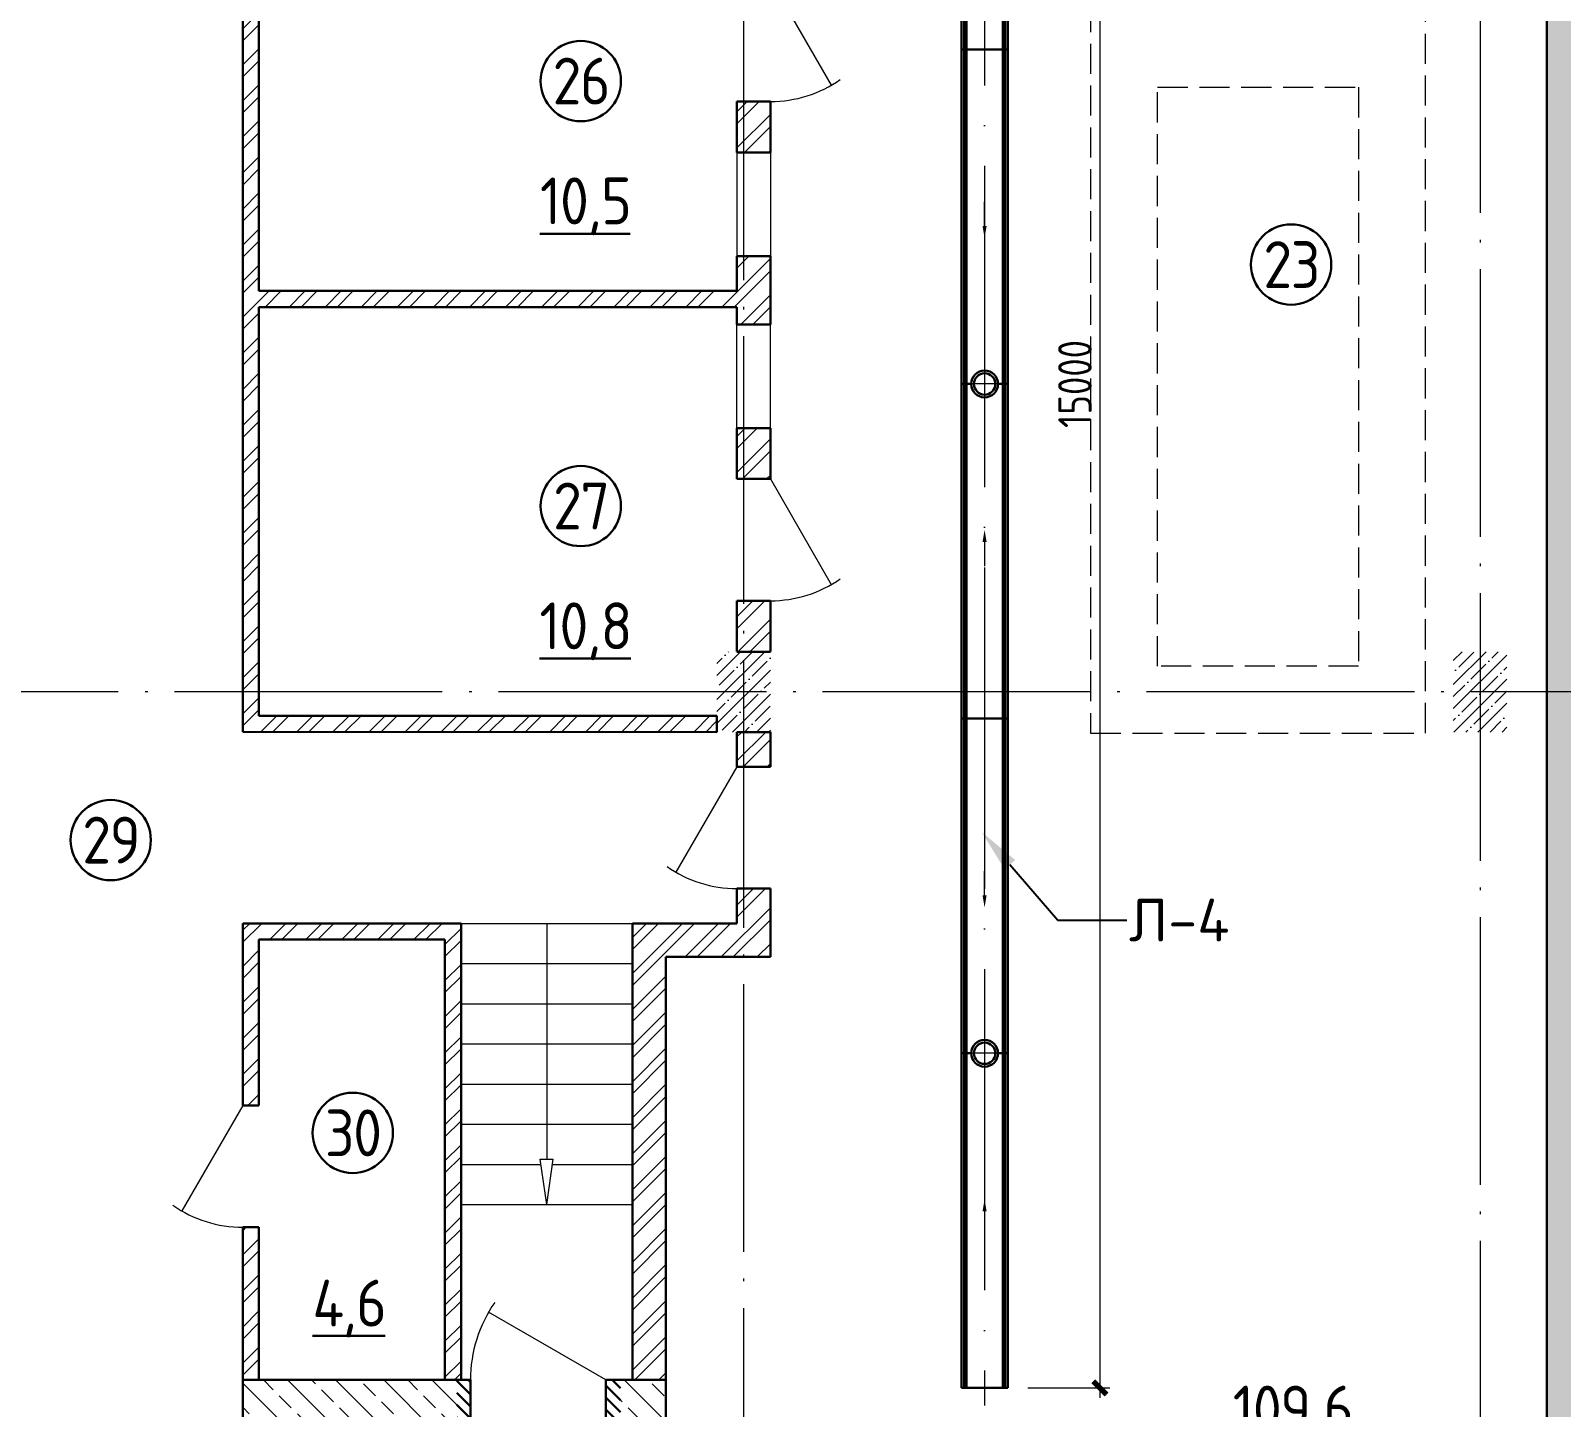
# Model space of a CAD drawing. Extents: x -965262 to 1142518, y -357520 to 71675.
# Drawn here: x -26802 to -15370, y -216497 to -206212 of the extents above; entities that cross this region are included whole.
import ezdxf
from ezdxf import colors
from ezdxf.entities.mleader import LeaderData, LeaderLine
from ezdxf.math import Vec2, Vec3

# ---------------------------------------------------------------- set-up
doc = ezdxf.new("R2010")
doc.units = 0
doc.header["$LTSCALE"] = 10
for name, pattern in [('ACAD_ISO04W100', [30, 24, -3, 0, -3]), ('AM_DIN_F_W050x2', [3.125, 2.25, -0.875]), ('DOTE', [2.42, 2, -0.2, 0.02, -0.2])]:
    doc.linetypes.add(name, pattern=pattern)
doc.layers.get('0').update_dxf_attribs({"linetype": 'CONTINUOUS', "lineweight": 30})
doc.layers.get('Defpoints').update_dxf_attribs({"linetype": 'CONTINUOUS'})
doc.layers.add('DOTE', color=7, linetype='DOTE', lineweight=9)
doc.layers.add('Полы_лотки', color=7, linetype='CONTINUOUS', lineweight=30)
doc.styles.add('GOST-2.304_Type-B', font='isocpeur.ttf', dxfattribs={"width": 0.9})
doc.styles.get("Standard").update_dxf_attribs({"font": 'isocpeur.ttf', "height": 300})
doc.styles.add('ГОСТ 2м', font='isocpeur.ttf', dxfattribs={"width": 0.8, "height": 250})
doc.dimstyles.new('ГОСТ 2м', dxfattribs={"dimtxt": 250, "dimasz": 100, "dimexe": 75, "dimexo": 150, "dimgap": 62.5, "dimtad": 1, "dimdec": 0, "dimtxsty": 'ГОСТ 2м', "dimblk": 'ARCHTICK', "dimcen": 150, "dimdle": 75, "dimclrd": 256, "dimclre": 256, "dimclrt": 256, "dimadec": 0, "dimazin": 0, "dimtfac": 1, "dimtdec": 0, "dimtmove": 0, "dimatfit": 3, "dimldrblk": 'OBLIQUE', "dimfxl": 1, "dimlwd": 15, "dimlwe": 15, "dimarcsym": 0})
pattern_1 = [(45, (-49229.33, -272886.6), (-89.80256, 89.80256), []), (45, (-49139.53, -272886.6), (-89.80256, 89.80256), [158.75, -31.75, 0, -31.75])]

# ---------------------------------------------------------------- blocks, each defined once
blk = doc.blocks.new('_ArchTick')
at = {"color": 0, "linetype": 'ByBlock', "lineweight": 0, "const_width": 0.4}
blk.add_lwpolyline([(-0.5, -0.5), (0.5, 0.5)], dxfattribs=at)
blk = doc.blocks.new('*D1477')
at = {"lineweight": 15, "transparency": 16777216}
for p, q in [((-18816, -201277), (-18816, -216427)), ((-19355, -201352), (-18741, -201352)), ((-19355, -216352), (-18741, -216352))]:
    blk.add_line(p, q, dxfattribs=at)
at = {"layer": 'Defpoints', "color": 0, "lineweight": 15, "transparency": 16777216}
for p in [(-19505, -201352, -11610), (-19505, -216352, -11610), (-18816, -216352)]:
    blk.add_point(p, dxfattribs=at)
at = {"lineweight": 15, "transparency": 16777216, "xscale": 100, "yscale": 100, "zscale": 100}
for p, rotation in [((-18816, -201352), 90), ((-18816, -216352), 270)]:
    blk.add_blockref('_ArchTick', p, dxfattribs=dict(at, rotation=rotation))
at = {"lineweight": 15, "transparency": 16777216, "insert": (-19003, -208852), "char_height": 250, "attachment_point": 5, "rotation": 90, "style": 'ГОСТ 2м'}
blk.add_mtext('15000', dxfattribs=at)
blk = doc.blocks.new('_Oblique')
at = {"color": 0, "linetype": 'ByBlock', "lineweight": -2}
blk.add_line((-0.5, -0.5), (0.5, 0.5), dxfattribs=at)

msp = doc.modelspace()

# ---------------------------------------------------------------- hatches: boundary and pattern name
at = {"lineweight": 15}
h = msp.add_hatch(dxfattribs=at)
h.set_pattern_fill('ANSI35', scale=40, style=0)
h.set_pattern_definition([(45, (-3068349.36, -168260.28), (-179.605122, 179.605122), []), (45, (-3068169.76, -168260.28), (-179.605122, 179.605122), [317.5, -63.5, 0, -63.5])])
h.paths.add_polyline_path([(-5347.4, -223302.1), (-5500.6, -223302.1), (-7657.4, -223307.6), (-7657.4, -223702.1), (-5347.4, -223702.1)])
h.paths.add_polyline_path([(-14487.4, -223702.1), (-15477.4, -223702.1), (-15477.4, -198602.1), (-14397.1, -198602.1), (-14397.1, -199002.1), (-15097.4, -199002.1), (-15097.4, -223302.1), (-14487.4, -223302.1)])
h.paths.add_polyline_path([(-13487.4, -223702.1), (-11347.4, -223702.1), (-11347.4, -223302.1), (-13487.4, -223302.1)])
h.paths.add_polyline_path([(-9547.4, -223707.6), (-8657.4, -223702.1), (-8657.4, -223302.1), (-9547.4, -223307.6)])
h.paths.add_polyline_path([(-3547.4, -223702.1), (-3547.4, -223302.1), (-2797.4, -223302.1), (-2797.4, -222552.3), (-2397.4, -222552.3), (-2397.4, -223701.7), (-3547.4, -223702.1)])
h.paths.add_polyline_path([(-2797.4, -220752.1), (-2397.4, -220752.1), (-2397.4, -219552.1), (-2797.4, -219552.1)])
h.paths.add_polyline_path([(-2797.4, -217752.3), (-2397.4, -217752.3), (-2397.4, -216552.3), (-2797.4, -216552.3)])
h.paths.add_polyline_path([(-2797.4, -214752.3), (-2397.4, -214752.3), (-2397.4, -213552.3), (-2797.4, -213552.3)])
h.paths.add_polyline_path([(-2797.4, -211752.3), (-2397.4, -211752.3), (-2397.4, -210552.3), (-2797.4, -210552.3)])
h.paths.add_polyline_path([(-2797.4, -208752.1), (-2397.4, -208752.1), (-2397.4, -207552.1), (-2797.4, -207552.1)])
h.paths.add_polyline_path([(-2797.4, -205752.1), (-2397.4, -205752.1), (-2397.4, -204552.1), (-2797.4, -204552.1)])
h.paths.add_polyline_path([(-2797.4, -202752.1), (-2397.4, -202752.1), (-2397.4, -201552.1), (-2797.4, -201552.1)])
h.paths.add_polyline_path([(-2797.4, -199752.3), (-2797.4, -199002.1), (-3548.2, -199002.1), (-3547.4, -198602.1), (-2397.4, -198602.1), (-2397.4, -199752.1), (-2797.4, -199752.1)])
h.paths.add_polyline_path([(-6548.2, -199002.1), (-5348.2, -199002.1), (-5348.2, -198602.1), (-6548.2, -198602.1)])
h.paths.add_polyline_path([(-13497.1, -198997.6), (-8347.4, -198997.6), (-8347.4, -198602.1), (-13497.1, -198602.1)])
h = msp.add_hatch(dxfattribs=at)
h.set_pattern_fill('ANSI32', scale=20)
h.set_pattern_definition([(45, (-26326.46, -199225.07), (-134.7038, 134.7038), []), (45, (-26236.65, -199225.07), (-134.7038, 134.7038), [])])
h.paths.add_polyline_path([(-26257.4, -199152.1), (-26377.4, -199152.1), (-26377.4, -199402.1), (-26257.4, -199402.1)], flags=17)
h.paths.add_polyline_path([(-25347.4, -199152.1), (-25467.4, -199152.1), (-25467.4, -199402.1), (-25347.4, -199402.1)])
h.paths.add_polyline_path([(-21277.4, -212621.9), (-21477.4, -212621.9), (-21477.4, -213132.1), (-21277.4, -213132.1)])
h.paths.add_polyline_path([(-21477.4, -212621.9), (-21527.4, -212621.9), (-21527.4, -212882.1), (-22307.4, -212882.1), (-22307.4, -216292.1), (-22057.4, -216292.1), (-22057.4, -213132.1), (-21477.4, -213132.1)])
h.paths.add_polyline_path([(-21277.4, -211452.1), (-21477.4, -211452.1), (-21477.4, -211711.9), (-21277.4, -211711.9)])
h.paths.add_polyline_path([(-27527.4, -216851.7), (-27527.4, -216471.7), (-27277.4, -216471.7), (-27277.4, -216852.1), (-27527.4, -216852.1)])
h.paths.add_polyline_path([(-27527.4, -215051.7), (-27527.4, -213251.7), (-27277.4, -213251.7), (-27277.4, -215051.7)])
h.paths.add_polyline_path([(-27527.4, -211831.7), (-27527.4, -211452.1), (-27277.4, -211452.1), (-27277.4, -211831.7)])
h.paths.add_polyline_path([(-27527.4, -210852.1), (-27527.4, -210471.7), (-27277.4, -210471.7), (-27277.4, -210852.1), (-27527.4, -210851.7)])
h.paths.add_polyline_path([(-27527.4, -209051.7), (-27527.4, -208541.7), (-27277.4, -208541.7), (-27277.4, -209051.7)])
h.paths.add_polyline_path([(-27527.4, -207121.7), (-27527.4, -206741.7), (-27277.4, -206741.7), (-27277.4, -207121.7)])
h.paths.add_polyline_path([(-27527.4, -205831.7), (-27527.4, -205452.1), (-27277.4, -205452.1), (-27277.4, -205831.7)])
h.paths.add_polyline_path([(-27527.4, -204852.1), (-27527.4, -204471.7), (-27277.4, -204471.7), (-27277.4, -204852.1)])
h.paths.add_polyline_path([(-27527.4, -203436.7), (-27527.4, -203056.7), (-27277.4, -203056.7), (-27277.4, -203436.7)])
h.paths.add_polyline_path([(-27527.4, -202021.7), (-27527.4, -201642.1), (-27277.4, -201642.1), (-27277.4, -202021.7)])
h.paths.add_polyline_path([(-27527.4, -200132.1), (-27527.4, -199752.1), (-27277.4, -199752.5), (-27277.4, -200132.1)])
h.paths.add_polyline_path([(-27277.4, -199402.1), (-27277.4, -199152.1), (-26257.4, -199152.1), (-26257.4, -199402.1)])
h.paths.add_polyline_path([(-25347.4, -199152.1), (-21677.4, -199152.1), (-21677.4, -199402.1), (-25097.4, -199402.1), (-25097.4, -200131.7), (-25217.4, -200131.7), (-25217.4, -199402.1), (-25347.4, -199402.1)])
h.paths.add_polyline_path([(-21527.4, -200132.1), (-21527.4, -199752.1), (-21277.4, -199752.1), (-21277.4, -200132.1)])
h.paths.add_polyline_path([(-25217.4, -202021.7), (-25217.4, -201641.7), (-25097.4, -201641.7), (-25097.4, -202021.7)])
h.paths.add_polyline_path([(-21527.4, -202022.1), (-21527.4, -201642.1), (-21277.4, -201642.1), (-21277.4, -202022.1)])
h.paths.add_polyline_path([(-21527.4, -203437.1), (-21527.4, -203057.1), (-21277.4, -203057.1), (-21277.4, -203437.1)])
h.paths.add_polyline_path([(-25217.4, -203436.7), (-25217.4, -203056.7), (-25097.4, -203056.7), (-25097.4, -203436.7)])
h.paths.add_polyline_path([(-21677.4, -211452.1), (-25217.4, -211451.7), (-25217.4, -204471.7), (-25097.4, -204471.7), (-25097.4, -205092.1), (-21677.4, -205092.1), (-21677.4, -205212.1), (-25097.4, -205212.1), (-25097.4, -208157.1), (-21527.4, -208157.1), (-21527.4, -207896.7), (-21277.4, -207896.7), (-21277.4, -208406.7), (-21527.4, -208406.7), (-21527.3, -208277.1), (-25097.4, -208277.1), (-25097.4, -211331.7), (-21677.4, -211331.7), (-21677.4, -211451.7)])
h.paths.add_polyline_path([(-21527.4, -204852.1), (-21527.4, -204471.7), (-21277.4, -204471.7), (-21277.4, -204851.7)])
h.paths.add_polyline_path([(-21527.4, -205832.1), (-21527.4, -205452.1), (-21277.4, -205452.1), (-21277.4, -205832.1)], flags=17)
h.paths.add_polyline_path([(-21527.4, -207122.1), (-21527.4, -206742.1), (-21277.4, -206742.1), (-21277.4, -207122.1)], flags=17)
h.paths.add_polyline_path([(-21527.4, -209561.7), (-21527.4, -209181.7), (-21277.4, -209181.7), (-21277.4, -209561.7)])
h.paths.add_polyline_path([(-21527.4, -210852.1), (-21527.4, -210471.7), (-21277.4, -210471.7), (-21277.4, -210852.1)], flags=17)
h.paths.add_polyline_path([(-25217.4, -214242.1), (-25217.4, -212882.1), (-23587.4, -212882.1), (-23587.4, -216292.1), (-23707.4, -216292.1), (-23707.4, -213002.1), (-25097.4, -213002.1), (-25097.4, -214242.1)])
h.paths.add_polyline_path([(-25217.4, -216292.1), (-25217.4, -215152.1), (-25097.4, -215152.1), (-25097.4, -216292.1)], flags=17)
h.paths.add_polyline_path([(-21527.4, -211711.9), (-21477.4, -211711.9), (-21477.4, -211452.1), (-21527.4, -211452.1)])
h = msp.add_hatch(dxfattribs=at)
h.set_pattern_fill('ANSI35', scale=20, style=0)
h.set_pattern_definition(pattern_1)
h.paths.add_polyline_path([(-21277.4, -210852.1), (-21677.4, -210852.1), (-21677.4, -211452.1), (-21277.4, -211452.1)])
h = msp.add_hatch(dxfattribs=at)
h.set_pattern_fill('ANSI35', scale=20, style=0)
h.set_pattern_definition(pattern_1)
h.paths.add_polyline_path([(-15777.4, -210852.1), (-16177.4, -210852.1), (-16177.4, -211452.1), (-15777.4, -211452.1)])
h = msp.add_hatch(dxfattribs=at)
h.set_pattern_fill('ANSI33', scale=40, angle=90)
h.set_pattern_definition([(135, (-488505.78, -304776.27), (-179.60512, -179.60512), []), (135, (-488505.78, -304596.67), (-179.60512, -179.60512), [127, -63.5])])
h.paths.add_polyline_path([(-22437.4, -216292.1), (-22507.4, -216292.1), (-22507.4, -216672.1), (-22437.4, -216672.1)], flags=17)
h.paths.add_polyline_path([(-23517.4, -216292.1), (-23587.4, -216292.1), (-23587.4, -216672.1), (-23517.4, -216672.1)], flags=17)
h.paths.add_polyline_path([(-25217.4, -222342.1), (-25217.4, -216292.1), (-23587.4, -216292.1), (-23587.4, -216672.1), (-24837.4, -216672.1), (-24837.4, -221962.1), (-22437.4, -221962.1), (-22437.4, -216292.1), (-22057.4, -216292.1), (-22057.4, -222342.1)])
h = msp.add_hatch()
h.set_pattern_fill('ANSI31', scale=20, angle=-90)
h.set_pattern_definition([(315, (-106403.13, 428918.52), (44.9012806, 44.9012806), [])])
h.paths.add_polyline_path([(-23518, -216372.8), (-23518, -216672.8), (-23618, -216672.8), (-23618, -216372.8)])
h.paths.add_polyline_path([(-23518, -216292.8), (-23518, -216372.8), (-23618, -216372.8), (-23618, -216292.8)])
h = msp.add_hatch()
h.set_pattern_fill('ANSI31', scale=20, angle=-90)
h.set_pattern_definition([(315, (-106403.13, 428918.52), (44.9012806, 44.9012806), [])])
h.paths.add_polyline_path([(-22397.8, -216372.4), (-22397.8, -216672.4), (-22507.4, -216672.1), (-22507.4, -216372.4)])
h.paths.add_polyline_path([(-22397.8, -216292.4), (-22397.8, -216372.4), (-22507.4, -216372.4), (-22507.4, -216292.1)])

# ---------------------------------------------------------------- linework, layer by layer
at = {"color": 7, "extrusion": (0, 0, -1)}
msp.add_line((-15477.4, -223752.1, -1451.3), (-15477.4, -198602.1, -3259.8), dxfattribs=at)
at = {"color": 7}
for p, q in [((-25217.4, -209931.9, -1451.3), (-25217.4, -204471.7, -3259.8)), ((-25097.4, -208157.1, -1451.3), (-25097.4, -205212.1, -1451.3)), ((-21527.4, -206742.1, -3259.8), (-21527.4, -207122.1, -3259.8)), ((-21277.4, -206742.1, -3259.8), (-21277.4, -207122.1, -3259.8)), ((-21527.4, -207896.7, -1451.3), (-21527.4, -208157.1, -1451.3)), ((-21527.4, -207896.7, -1451.3), (-21277.4, -207896.7, -1451.3)), ((-21277.4, -208406.7, -1451.3), (-21277.4, -207896.7, -1451.3)), ((-21527.4, -208157.1, -1451.3), (-25097.4, -208157.1, -1451.3)), ((-25097.4, -211331.7, -1451.3), (-25097.4, -208277.1, -1451.3)), ((-21527.4, -208277.1, -1451.3), (-25097.4, -208277.1, -1451.3)), ((-21527.3, -208406.7, -1451.3), (-21527.3, -208277.1, -1451.3)), ((-21527.4, -208406.7, -1451.3), (-21277.4, -208406.7, -1451.3)), ((-21527.4, -209181.7, -1451.3), (-21277.4, -209181.7, -1451.3)), ((-21527.4, -209561.7, -1451.3), (-21527.4, -209181.7, -1451.3)), ((-21277.4, -209561.7, -1451.3), (-21277.4, -209181.7, -1451.3)), ((-21527.4, -209561.7, -1451.3), (-21277.4, -209561.7, -1451.3)), ((-25217.4, -211451.7, -1451.3), (-25217.4, -209931.9, -1451.3)), ((-21527.4, -210471.7, -1451.3), (-21277.4, -210471.7, -1451.3)), ((-21527.4, -210851.7, -1451.3), (-21527.4, -210471.7, -1451.3)), ((-21277.4, -210851.7, -1451.3), (-21277.4, -210471.7, -1451.3)), ((-21527.4, -210852.1, -3259.8), (-21277.4, -210852.1, -3259.8)), ((-21677.4, -211331.7, -1451.3), (-25097.4, -211331.7, -1451.3)), ((-21677.4, -211452.1, -3259.8), (-21677.4, -211331.7, -1451.3)), ((-21677.4, -211452.1, -3259.8), (-25217.4, -211451.7, -1451.3)), ((-21527.4, -211452.1, -3259.8), (-21277.4, -211452.1, -3259.8)), ((-21527.4, -211452.1, -3259.8), (-21527.4, -211711.9, -1451.3)), ((-21277.4, -211451.7, -1451.3), (-21277.4, -211711.9, -1451.3)), ((-21527.4, -211711.9, -1451.3), (-21277.4, -211711.9, -1451.3)), ((-21527.4, -212621.9, -1451.3), (-21527.4, -212882.1, -1451.3)), ((-21527.4, -212621.9, -1451.3), (-21277.4, -212621.9, -1451.3)), ((-21277.4, -212621.9, -1451.3), (-21277.4, -213132.1, -1451.3)), ((-25217.4, -212882.1, -1451.3), (-25217.4, -214242.1, -1451.3)), ((-25217.4, -212882.1, -1451.3), (-23587.4, -212882.1, -1451.3)), ((-23587.4, -212882.1, -1451.3), (-23587.4, -216292.1, -1451.3)), ((-22307.4, -212882.1, -1451.3), (-21527.4, -212882.1, -1451.3)), ((-22307.4, -212882.1, -1451.3), (-22307.4, -216292.1, -1451.3)), ((-25097.4, -213002.1, -1451.3), (-25097.4, -214242.1, -1451.3)), ((-25097.4, -213002.1, -1451.3), (-23707.4, -213002.1, -1451.3)), ((-23707.4, -213002.1, -1451.3), (-23707.4, -216292.1, -1451.3)), ((-22057.4, -213132.1, -1451.3), (-22057.4, -216292.1, -1451.3)), ((-22057.4, -213132.1, -1451.3), (-21277.4, -213132.1, -1451.3)), ((-25097.4, -214242.1, -1451.3), (-25217.4, -214242.1, -1451.3)), ((-25217.4, -215152.1, -1451.3), (-25217.4, -216292.1, -1451.3)), ((-25097.4, -215152.1, -1451.3), (-25217.4, -215152.1, -1451.3)), ((-25097.4, -215152.1, -1451.3), (-25097.4, -216292.1, -1451.3)), ((-25217.4, -216292.1, -1451.3), (-23517.4, -216292.1, -1451.3)), ((-25217.4, -216292.1, -1451.3), (-25217.4, -222342.1, -1451.3)), ((-25097.4, -216292.1, -1451.3), (-25217.4, -216292.1, -1451.3)), ((-23587.4, -216292.1, -1451.3), (-23707.4, -216292.1, -1451.3)), ((-23517.4, -216292.1, -1451.3), (-23517.4, -216672.1, -1451.3)), ((-22507.4, -216292.1, -1451.3), (-22057.4, -216292.1, -1451.3)), ((-22507.4, -216292.1, -1451.3), (-22507.4, -216672.1, -1451.3)), ((-22307.4, -216292.1, -1451.3), (-22057.4, -216292.1, -1451.3)), ((-22057.4, -216292.1, -1451.3), (-22057.4, -222342.1, -1451.3))]:
    msp.add_line(p, q, dxfattribs=at)
at = {"color": 7, "lineweight": 15}
for p, q in [((-21277.4, -205832.1, -3259.8), (-20822.4, -206620.2, -3259.8)), ((-21527.4, -207122.1, -3259.8), (-21527.4, -207896.7, -1451.3)), ((-21277.4, -207122.1, -3259.8), (-21277.4, -207896.7, -1451.3)), ((-21527.4, -209181.7, -1451.3), (-21527.3, -208406.7, -1451.3)), ((-21277.4, -209181.7, -1451.3), (-21277.4, -208406.7, -1451.3)), ((-21277.4, -208576.7, -1451.3), (-21277.4, -208576.7, -1451.3)), ((-21277.4, -209561.7, -1451.3), (-20822.4, -210349.8, -1451.3)), ((-21527.4, -211711.9, -1451.3), (-21982.4, -212500, -1451.3)), ((-23587.4, -212882.1, -1451.3), (-22307.4, -212882.1, -1451.3)), ((-22947.4, -212882.1, -1451.3), (-22947.4, -214642.8, -1451.3)), ((-23587.4, -213182.1, -1451.3), (-22307.4, -213182.1, -1451.3)), ((-23587.4, -213482.1, -1451.3), (-22307.4, -213482.1, -1451.3)), ((-23587.4, -213782.1, -1451.3), (-22307.4, -213782.1, -1451.3)), ((-23587.4, -214082.1, -1451.3), (-22307.4, -214082.1, -1451.3)), ((-25217.4, -214242.1, -1451.3), (-25672.4, -215030.2, -1451.3)), ((-23587.4, -214382.1, -1451.3), (-22307.4, -214382.1, -1451.3)), ((-23587.4, -214682.1, -1451.3), (-22990.7, -214682.1, -1451.3)), ((-22947.4, -214982.1, -1451.3), (-22996.4, -214642.8, -1451.3)), ((-22996.4, -214642.8, -1451.3), (-22898.4, -214642.8, -1451.3)), ((-22947.4, -214982.1, -1451.3), (-22898.4, -214642.8, -1451.3)), ((-22904.1, -214682.1, -1451.3), (-22307.4, -214682.1, -1451.3)), ((-23587.4, -214982.1, -1451.3), (-22307.4, -214982.1, -1451.3)), ((-22507.4, -216292.1, -1451.3), (-23382.1, -215787.1, -1451.3))]:
    msp.add_line(p, q, dxfattribs=at)
at = {"color": 7, "ltscale": 2}
for p, q in [((-21277.4, -206742.1, -3259.8), (-21527.4, -206742.1, -3259.8)), ((-21277.4, -207122.1, -3259.8), (-21527.4, -207122.1, -3259.8))]:
    msp.add_line(p, q, dxfattribs=at)
at = {"color": 2, "linetype": 'AM_DIN_F_W050x2', "lineweight": 15, "ltscale": 10, "elevation": -4711.1}
for points in [[(-18885.4, -211460.1), (-16384.4, -211460.1), (-16384.4, -201310.1), (-18885.4, -201310.1)], [(-18385.4, -206635.1), (-16884.4, -206635.1), (-16884.4, -210960.1), (-18385.4, -210960.1)]]:
    msp.add_lwpolyline(points, close=True, dxfattribs=at)
at = {"color": 7}
for centre in [(-22693.2, -206589.2, -7970.9), (-17388.1, -207960.3, -7970.9), (-22693.2, -209763.8, -7970.9), (-26203.9, -212259.4, -7970.9), (-24396.1, -214446.7, -7970.9)]:
    msp.add_circle(centre, 300, dxfattribs=at)
at = {"color": 7, "lineweight": 15}
for centre, radius, start, end in [((-21277.4, -205832.1, -3259.8), 910, 270, 305), ((-21277.4, -209561.7, -1451.3), 910, 270, 305), ((-21527.4, -211711.9, -1451.3), 910, 235, 270), ((-25217.4, -214242.1, -1451.3), 910, 235, 270), ((-22507.4, -216292.1, -1451.3), 1010, 145, 180)]:
    msp.add_arc(centre, radius, start, end, dxfattribs=at)
at = {"layer": 'DOTE', "color": 7, "ltscale": 100, "extrusion": (0, -1, 0)}
for p, q in [((-21477.4, -162515.3, -4711.1), (-21477.4, -237687.4, -4711.1)), ((-15977.4, -186214.1, -4711.1), (-15977.4, -235835, -3259.8)), ((-15477.4, -186214.1, -4711.1), (-15477.4, -237487.4, -4711.1))]:
    msp.add_line(p, q, dxfattribs=at)
at = {"layer": 'DOTE', "color": 7, "ltscale": 100}
msp.add_line((-1947.4, -211152.1, -4711.1), (-73832.7, -211152.1, -4711.1), dxfattribs=at)
at = {"layer": 'Полы_лотки', "color": 1, "linetype": 'ACAD_ISO04W100', "lineweight": 9, "ltscale": 10}
for p, q in [((-19677.5, -201222.1, -3259.8), (-19677.5, -216482.2, -3259.8)), ((-19529.2, -208852.1, -3259.8), (-19825.8, -208852.1, -3259.8)), ((-19529.2, -213852.1, -3259.8), (-19825.8, -213852.1, -3259.8))]:
    msp.add_line(p, q, dxfattribs=at)
at = {"layer": 'Полы_лотки', "color": 5}
for p, q in [((-19850, -201352.1, -3259.8), (-19850, -216352.1, -3259.8)), ((-19830, -201352.1, -3259.8), (-19830, -216352.1, -3259.8)), ((-19812.5, -201352.1, -3259.8), (-19812.5, -216352.1, -3259.8)), ((-19542.5, -201352.1, -3259.8), (-19542.5, -216352.1, -3259.8)), ((-19525, -201352.1, -3259.8), (-19525, -216352.1, -3259.8)), ((-19505, -201352.1, -3259.8), (-19505, -216352.1, -3259.8)), ((-19505, -206352.1, -3259.8), (-19850, -206352.1, -3259.8)), ((-19777.5, -208852.1, -3259.8), (-19850, -208852.1, -3259.8)), ((-19505, -208852.1, -3259.8), (-19577.5, -208852.1, -3259.8)), ((-19505, -211352.1, -3259.8), (-19850, -211352.1, -3259.8)), ((-19777.5, -213852.1, -3259.8), (-19850, -213852.1, -3259.8)), ((-19505, -213852.1, -3259.8), (-19577.5, -213852.1, -3259.8)), ((-19505, -216352.1, -3259.8), (-19850, -216352.1, -3259.8))]:
    msp.add_line(p, q, dxfattribs=at)
at = {"layer": 'Полы_лотки', "lineweight": 15}
for p, q in [((-19677.5, -207672.5, -3259.8), (-19677.5, -207491.6, -3259.8)), ((-19677.5, -210031.8, -3259.8), (-19677.5, -210212.6, -3259.8)), ((-19677.5, -212672.5, -3259.8), (-19677.5, -212491.6, -3259.8)), ((-19677.5, -215031.8, -3259.8), (-19677.5, -215212.6, -3259.8))]:
    msp.add_line(p, q, dxfattribs=at)
at = {"layer": 'Полы_лотки', "color": 5, "ltscale": 50}
for centre in [(-19677.5, -208852.1, -3259.8), (-19677.5, -213852.1, -3259.8)]:
    msp.add_circle(centre, 100, dxfattribs=at)
at = {"layer": 'Полы_лотки', "color": 5}
for centre in [(-19677.5, -208852.1, -3259.8), (-19677.5, -213852.1, -3259.8)]:
    msp.add_circle(centre, 80, dxfattribs=at)
at = {"layer": 'Полы_лотки', "lineweight": 15}
for points in [[(-19662.5, -207672.5, -3259.8), (-19692.5, -207672.5, -3259.8), (-19677.5, -207762.5, -3259.8)], [(-19662.5, -210031.8, -3259.8), (-19692.5, -210031.8, -3259.8), (-19677.5, -209941.8, -3259.8)], [(-19662.5, -212672.5, -3259.8), (-19692.5, -212672.5, -3259.8), (-19677.5, -212762.5, -3259.8)], [(-19662.5, -215031.8, -3259.8), (-19692.5, -215031.8, -3259.8), (-19677.5, -214941.8, -3259.8)]]:
    msp.add_solid(points, dxfattribs=at)

# ---------------------------------------------------------------- texts
at = {"color": 7, "char_height": 350, "attachment_point": 5, "style": 'GOST-2.304_Type-B'}
for s, insert, width in [('{\\fISOCPEUR|b0|i0|c0|p34;\\T0.95;26}', (-22693.2, -206589.2, -3259.8), 800), ('{\\fISOCPEUR|b0|i0|c0|p34;\\T0.95;\\L10,5}', (-22660.8, -207525.1, -4711.1), 2000), ('{\\fISOCPEUR|b0|i0|c0|p34;\\T0.95;23}', (-17388.1, -207960.3, -3259.8), 800), ('{\\fISOCPEUR|b0|i0|c0|p34;\\T0.95;27}', (-22693.2, -209763.8, -3259.8), 800), ('{\\fISOCPEUR|b0|i0|c0|p34;\\T0.95;\\L10,8}', (-22660.8, -210699.8, -4711.1), 2000), ('{\\fISOCPEUR|b0|i0|c0|p34;\\T0.95;29}', (-26203.9, -212259.4, -3259.8), 800), ('{\\fISOCPEUR|b0|i0|c0|p34;\\T0.95;30}', (-24396.1, -214446.7, -3259.8), 800), ('{\\fISOCPEUR|b0|i0|c0|p34;\\T0.95;\\L4,6}', (-24425.4, -215759.4, -2902.6), 2000), ('{\\fISOCPEUR|b0|i0|c0|p34;\\T0.95;\\L109,6}', (-17377, -216550.8, -3308.5), 2000)]:
    msp.add_mtext(s, dxfattribs=dict(at, insert=insert, width=width))

# ---------------------------------------------------------------- dimensions: what is measured, and where the dimension line sits
at = {"lineweight": 15}
dim = msp.add_linear_dim(base=(-18815.6, -216352.1, 8350.5), p1=(-19505, -201352.1, -3259.8), p2=(-19505, -216352.1, -3259.8), angle=90, dimstyle='ГОСТ 2м', dxfattribs=at)
dim.commit()
dim.dimension.update_dxf_attribs({"geometry": '*D1477', "text_midpoint": (-19003.1, -208852.1, 8350.5)})

# ---------------------------------------------------------------- leaders
at = {"layer": 'Полы_лотки', "color": 5, "lineweight": 15}
ml = msp.add_multileader_mtext('Standard', dxfattribs=at)
ml.set_content('Л-4', color=5)
ml.set_leader_properties()
ml.build(insert=Vec2(0, 0))
ml.multileader.update_dxf_attribs({"has_text_frame": 1, "text_right_attachment_type": 6, "dogleg_length": 36, "arrow_head_size": 320})
ctx = ml.context
ctx.base_point, ctx.char_height, ctx.arrow_head_size, ctx.landing_gap_size, ctx.plane_origin = Vec3(-18615, -212856.6, -4711.1), 320, 320, 16, Vec3(-35958.6, -221615.5, -4711.1)
ctx.right_attachment = 6
notes = []
notes.append((ctx, [(0, (1, 1, 0), (-19130.9, -212856.6, -4711.1), (1, 0), 515.9, [(0, [(-19697.7, -212200.8, -4711.1)], 0, [])])]))
ctx.mtext.insert, ctx.mtext.defined_height, ctx.mtext.flow_direction = Vec3(-18599, -212696.6, -4711.1), 8690.9, 5
for ctx, leaders in notes:
    for number, flags, end, landing, length, lines in leaders:
        leader = LeaderData()
        leader.index, (leader.has_last_leader_line, leader.has_dogleg_vector, leader.attachment_direction) = number, flags
        leader.last_leader_point, leader.dogleg_vector, leader.dogleg_length = Vec3(end), Vec3(landing), length
        for number, points, colour, breaks in lines:
            line = LeaderLine()
            line.index, line.vertices, line.color, line.breaks = number, Vec3.list(points), colors.encode_raw_color(colour), breaks
            leader.lines.append(line)
        ctx.leaders.append(leader)

doc.saveas('drawing.dxf')
